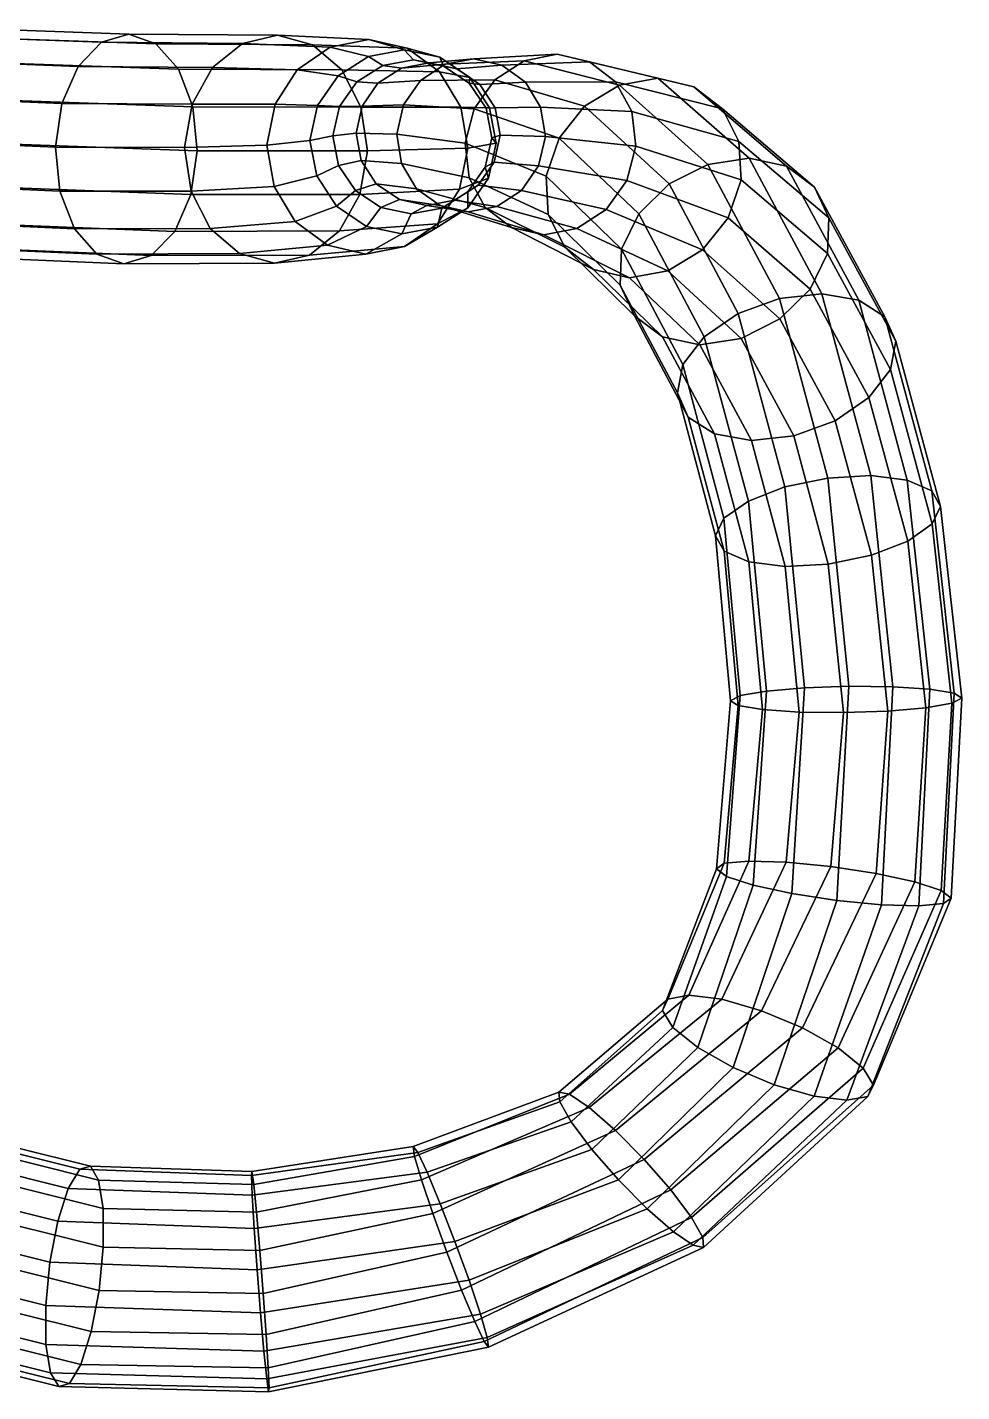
# Model space of a CAD drawing. Extents: x -17131 to 7028, y -15673 to 21355.
# Drawn here: x -4718 to 7028, y -15673 to 1492 of the extents above; entities that cross this region are included whole.
import ezdxf

# ---------------------------------------------------------------- set-up
doc = ezdxf.new("R2010")
doc.units = 0

msp = doc.modelspace()

# ---------------------------------------------------------------- linework, layer by layer
for points in [[(-6127.478516, 1389.635376, 5348.245117), (-6341.756348, 1087.137451, 4941.332031), (-4080.422363, 998.829712, 3947.702148), (-3783.646729, 1303.159668, 4279.157715)], [(-5889.274414, 1492.34021, 5826.473145), (-6127.478516, 1389.635376, 5348.245117), (-3783.646729, 1303.159668, 4279.157715), (-3440.07959, 1406.041016, 4666.716309)], [(-3101.546875, 1285.886108, 5052.168945), (-5663.581543, 1373.768066, 6304.294922), (-5889.274414, 1492.34021, 5826.473145), (-3440.07959, 1406.041016, 4666.716309)], [(-2818.845703, 966.890808, 5377.740723), (-5484.285645, 1057.854492, 6710.077148), (-5663.581543, 1373.768066, 6304.294922), (-3101.546875, 1285.886108, 5052.168945)], [(-3440.07959, 1406.041016, 4666.716309), (-3783.646729, 1303.159668, 4279.157715), (-2013.039673, 1289.923706, 2365.635742), (-1572.165771, 1392.154175, 2610.327393)], [(-1134.385864, 1273.107178, 2852.476807), (-3101.546875, 1285.886108, 5052.168945), (-3440.07959, 1406.041016, 4666.716309), (-1572.165771, 1392.154175, 2610.327393)], [(-1572.165771, 1392.154175, 2610.327393), (-2013.039673, 1289.923706, 2365.635742), (-910.784302, 1242.630615, -141.052475), (-426.127136, 1339.543091, -42.781982)], [(55.85479, 1228.05542, 52.906895), (-1134.385864, 1273.107178, 2852.476807), (-1572.165771, 1392.154175, 2610.327393), (-426.127136, 1339.543091, -42.781982)], [(-3783.646729, 1303.159668, 4279.157715), (-4080.422363, 998.829712, 3947.702148), (-2390.728027, 987.865173, 2155.200684), (-2013.039673, 1289.923706, 2365.635742)], [(-765.34491, 956.757324, 3055.809082), (-2818.845703, 966.890808, 5377.740723), (-3101.546875, 1285.886108, 5052.168945), (-1134.385864, 1273.107178, 2852.476807)], [(-2013.039673, 1289.923706, 2365.635742), (-2390.728027, 987.865173, 2155.200684), (-1325.290405, 957.614807, -227.081192), (-910.784302, 1242.630615, -141.052475)], [(-910.784302, 1242.630615, -141.052475), (-1325.290405, 957.614807, -227.081192), (-811.756958, 881.398071, -2903.72168), (-428.374359, 1126.588989, -2897.729004)], [(462.88504, 930.651672, 131.72171), (-765.34491, 956.757324, 3055.809082), (-1134.385864, 1273.107178, 2852.476807), (55.85479, 1228.05542, 52.906895)], [(-426.127136, 1339.543091, -42.781982), (-910.784302, 1242.630615, -141.052475), (-428.374359, 1126.588989, -2897.729004), (20.041157, 1210.350098, -2893.570801)], [(20.041157, 1210.350098, -2893.570801), (-428.374359, 1126.588989, -2897.729004), (-248.458282, 1012.826721, -5782.378906), (134.425903, 1082.973389, -5787.285645)], [(466.112701, 1115.171387, -2891.941406), (55.85479, 1228.05542, 52.906895), (-426.127136, 1339.543091, -42.781982), (20.041157, 1210.350098, -2893.570801)], [(515.297729, 1003.640808, -5794.667969), (466.112701, 1115.171387, -2891.941406), (20.041157, 1210.350098, -2893.570801), (134.425903, 1082.973389, -5787.285645)], [(842.945251, 860.276611, -2893.015869), (462.88504, 930.651672, 131.72171), (55.85479, 1228.05542, 52.906895), (466.112701, 1115.171387, -2891.941406)], [(-6341.756348, 1087.137451, 4941.332031), (-6498.120605, 625.84668, 4670.519043), (-4283.188477, 534.308228, 3725.091309), (-4080.422363, 998.829712, 3947.702148)], [(-2637.286621, 492.661255, 5591.495117), (-5380.633301, 587.788879, 6979.194336), (-5484.285645, 1057.854492, 6710.077148), (-2818.845703, 966.890808, 5377.740723)], [(-428.374359, 1126.588989, -2897.729004), (-811.756958, 881.398071, -2903.72168), (-575.824097, 807.854248, -5780.616699), (-248.458282, 1012.826721, -5782.378906)], [(134.425903, 1082.973389, -5787.285645), (-248.458282, 1012.826721, -5782.378906), (-12.490412, 979.501282, -8721.811523), (335.061768, 1043.950928, -8644.178711)], [(335.061768, 1043.950928, -8644.178711), (-12.490412, 979.501282, -8721.811523), (534.005249, 1027.568359, -11616.961914), (893.692749, 1096.121582, -11440.235352)], [(680.321594, 970.057556, -8568.167969), (515.297729, 1003.640808, -5794.667969), (134.425903, 1082.973389, -5787.285645), (335.061768, 1043.950928, -8644.178711)], [(534.005249, 1027.568359, -11616.961914), (223.206573, 824.639771, -11763.082031), (1158.733521, 833.36969, -14541.398438), (1525.965332, 1072.193115, -14375.032227)], [(1248.13147, 1015.904785, -11259.3125), (680.321594, 970.057556, -8568.167969), (335.061768, 1043.950928, -8644.178711), (893.692749, 1096.121582, -11440.235352)], [(837.040039, 790.861145, -5803.351074), (842.945251, 860.276611, -2893.015869), (466.112701, 1115.171387, -2891.941406), (515.297729, 1003.640808, -5794.667969)], [(893.692749, 1096.121582, -11440.235352), (534.005249, 1027.568359, -11616.961914), (1525.965332, 1072.193115, -14375.032227), (1943.053711, 1152.488892, -14156.688477)], [(2347.027588, 1057.36438, -13918.597656), (1248.13147, 1015.904785, -11259.3125), (893.692749, 1096.121582, -11440.235352), (1943.053711, 1152.488892, -14156.688477)], [(1525.965332, 1072.193115, -14375.032227), (1158.733521, 833.36969, -14541.398438), (2288.095215, 499.557373, -17088.59375), (2724.239014, 762.579773, -16954.148438)], [(2677.608398, 805.937622, -13697.043945), (1544.26123, 803.063171, -11101.470703), (1248.13147, 1015.904785, -11259.3125), (2347.027588, 1057.36438, -13918.597656)], [(1943.053711, 1152.488892, -14156.688477), (1525.965332, 1072.193115, -14375.032227), (2724.239014, 762.579773, -16954.148438), (3206.134277, 850.412537, -16740.03125)], [(3660.688721, 744.526367, -16477.037109), (2347.027588, 1057.36438, -13918.597656), (1943.053711, 1152.488892, -14156.688477), (3206.134277, 850.412537, -16740.03125)], [(4020.423584, 466.159607, -16205.990234), (2677.608398, 805.937622, -13697.043945), (2347.027588, 1057.36438, -13918.597656), (3660.688721, 744.526367, -16477.037109)], [(-4080.422363, 998.829712, 3947.702148), (-4283.188477, 534.308228, 3725.091309), (-2645.124756, 526.937134, 2012.477539), (-2390.728027, 987.865173, 2155.200684)], [(-523.972168, 486.34201, 3187.838379), (-2637.286621, 492.661255, 5591.495117), (-2818.845703, 966.890808, 5377.740723), (-765.34491, 956.757324, 3055.809082)], [(-2390.728027, 987.865173, 2155.200684), (-2645.124756, 526.937134, 2012.477539), (-1603.668091, 523.156677, -287.240173), (-1325.290405, 957.614807, -227.081192)], [(-1325.290405, 957.614807, -227.081192), (-1603.668091, 523.156677, -287.240173), (-1069.078857, 508.047699, -2910.675781), (-811.756958, 881.398071, -2903.72168)], [(-811.756958, 881.398071, -2903.72168), (-1069.078857, 508.047699, -2910.675781), (-795.561035, 495.872955, -5782.360352), (-575.824097, 807.854248, -5780.616699)], [(730.005005, 487.967041, 181.017715), (-523.972168, 486.34201, 3187.838379), (-765.34491, 956.757324, 3055.809082), (462.88504, 930.651672, 131.72171)], [(-248.458282, 1012.826721, -5782.378906), (-575.824097, 807.854248, -5780.616699), (-310.100342, 790.199829, -8789.368164), (-12.490412, 979.501282, -8721.811523)], [(-12.490412, 979.501282, -8721.811523), (-310.100342, 790.199829, -8789.368164), (223.206573, 824.639771, -11763.082031), (534.005249, 1027.568359, -11616.961914)], [(1090.403931, 480.482269, -2896.705322), (730.005005, 487.967041, 181.017715), (462.88504, 930.651672, 131.72171), (842.945251, 860.276611, -2893.015869)], [(971.525269, 772.729858, -8505.146484), (837.040039, 790.861145, -5803.351074), (515.297729, 1003.640808, -5794.667969), (680.321594, 970.057556, -8568.167969)], [(1544.26123, 803.063171, -11101.470703), (971.525269, 772.729858, -8505.146484), (680.321594, 970.057556, -8568.167969), (1248.13147, 1015.904785, -11259.3125)], [(1048.308594, 473.695435, -5812.03125), (1090.403931, 480.482269, -2896.705322), (842.945251, 860.276611, -2893.015869), (837.040039, 790.861145, -5803.351074)], [(-575.824097, 807.854248, -5780.616699), (-795.561035, 495.872955, -5782.360352), (-510.409393, 501.726929, -8836.135742), (-310.100342, 790.199829, -8789.368164)], [(-310.100342, 790.199829, -8789.368164), (-510.409393, 501.726929, -8836.135742), (10.66128, 514.849548, -11855.169922), (223.206573, 824.639771, -11763.082031)], [(223.206573, 824.639771, -11763.082031), (10.66128, 514.849548, -11855.169922), (899.462036, 468.388733, -14628.629883), (1158.733521, 833.36969, -14541.398438)], [(1162.186523, 478.92746, -8465.209961), (1048.308594, 473.695435, -5812.03125), (837.040039, 790.861145, -5803.351074), (971.525269, 772.729858, -8505.146484)], [(1158.733521, 833.36969, -14541.398438), (899.462036, 468.388733, -14628.629883), (1966.327515, 96.978401, -17120.353516), (2288.095215, 499.557373, -17088.59375)], [(1734.7146, 486.690491, -10991.728516), (1162.186523, 478.92746, -8465.209961), (971.525269, 772.729858, -8505.146484), (1544.26123, 803.063171, -11101.470703)], [(2881.681885, 432.587067, -13526.698242), (1734.7146, 486.690491, -10991.728516), (1544.26123, 803.063171, -11101.470703), (2677.608398, 805.937622, -13697.043945)], [(2724.239014, 762.579773, -16954.148438), (2288.095215, 499.557373, -17088.59375), (3350.380859, -479.127563, -19374.369141), (3837.125732, -234.857956, -19299.601563)], [(4227.116211, 53.390205, -15968.506836), (2881.681885, 432.587067, -13526.698242), (2677.608398, 805.937622, -13697.043945), (4020.423584, 466.159607, -16205.990234)], [(3206.134277, 850.412537, -16740.03125), (2724.239014, 762.579773, -16954.148438), (3837.125732, -234.857956, -19299.601563), (4355.217285, -154.68103, -19106.339844)], [(4825.567383, -255.629196, -18821.058594), (3660.688721, 744.526367, -16477.037109), (3206.134277, 850.412537, -16740.03125), (4355.217285, -154.68103, -19106.339844)], [(5178.888672, -517.553162, -18489.115234), (4020.423584, 466.159607, -16205.990234), (3660.688721, 744.526367, -16477.037109), (4825.567383, -255.629196, -18821.058594)], [(-6498.120605, 625.84668, 4670.519043), (-6574.943359, 79.406807, 4572.758301), (-4364.184082, -16.252819, 3641.756104), (-4283.188477, 534.308228, 3725.091309)], [(-2581.256836, -61.339615, 5664.412109), (-5365.873047, 38.357613, 7074.967773), (-5380.633301, 587.788879, 6979.194336), (-2637.286621, 492.661255, 5591.495117)], [(-4283.188477, 534.308228, 3725.091309), (-4364.184082, -16.252819, 3641.756104), (-2741.45459, -19.287975, 1957.02356), (-2645.124756, 526.937134, 2012.477539)], [(-2645.124756, 526.937134, 2012.477539), (-2741.45459, -19.287975, 1957.02356), (-1707.885254, 8.594845, -313.213257), (-1603.668091, 523.156677, -287.240173)], [(-1603.668091, 523.156677, -287.240173), (-1707.885254, 8.594845, -313.213257), (-1165.190796, 66.116409, -2917.521484), (-1069.078857, 508.047699, -2910.675781)], [(-442.968231, -63.274509, 3230.709717), (-2581.256836, -61.339615, 5664.412109), (-2637.286621, 492.661255, 5591.495117), (-523.972168, 486.34201, 3187.838379)], [(-1069.078857, 508.047699, -2910.675781), (-1165.190796, 66.116409, -2917.521484), (-877.653442, 126.665718, -5787.251953), (-795.561035, 495.872955, -5782.360352)], [(-795.561035, 495.872955, -5782.360352), (-877.653442, 126.665718, -5787.251953), (-586.033325, 160.12088, -8855.667969), (-510.409393, 501.726929, -8836.135742)], [(-510.409393, 501.726929, -8836.135742), (-586.033325, 160.12088, -8855.667969), (-74.435959, 147.648132, -11880.894531), (10.66128, 514.849548, -11855.169922)], [(820.976929, -29.538841, 194.209244), (-442.968231, -63.274509, 3230.709717), (-523.972168, 486.34201, 3187.838379), (730.005005, 487.967041, 181.017715)], [(10.66128, 514.849548, -11855.169922), (-74.435959, 147.648132, -11880.894531), (784.091614, 35.517117, -14625.816406), (899.462036, 468.388733, -14628.629883)], [(1174.911621, 36.245022, -2902.383057), (820.976929, -29.538841, 194.209244), (730.005005, 487.967041, 181.017715), (1090.403931, 480.482269, -2896.705322)], [(899.462036, 468.388733, -14628.629883), (784.091614, 35.517117, -14625.816406), (1804.081299, -380.877197, -17047.494141), (1966.327515, 96.978401, -17120.353516)], [(1120.437622, 102.633057, -5819.404785), (1174.911621, 36.245022, -2902.383057), (1090.403931, 480.482269, -2896.705322), (1048.308594, 473.695435, -5812.03125)], [(1226.45874, 135.414581, -8453.716797), (1120.437622, 102.633057, -5819.404785), (1048.308594, 473.695435, -5812.03125), (1162.186523, 478.92746, -8465.209961)], [(1793.817627, 117.133911, -10945.232422), (1226.45874, 135.414581, -8453.716797), (1162.186523, 478.92746, -8465.209961), (1734.7146, 486.690491, -10991.728516)], [(2932.104492, -3.279729, -13431.717773), (1793.817627, 117.133911, -10945.232422), (1734.7146, 486.690491, -10991.728516), (2881.681885, 432.587067, -13526.698242)], [(2288.095215, 499.557373, -17088.59375), (1966.327515, 96.978401, -17120.353516), (2971.010254, -854.437134, -19315.738281), (3350.380859, -479.127563, -19374.369141)], [(4253.962891, -428.112671, -15799.305664), (2932.104492, -3.279729, -13431.717773), (2881.681885, 432.587067, -13526.698242), (4227.116211, 53.390205, -15968.506836)], [(5357.318848, -904.587158, -18160.431641), (4227.116211, 53.390205, -15968.506836), (4020.423584, 466.159607, -16205.990234), (5178.888672, -517.553162, -18489.115234)], [(-6574.943359, 79.406807, 4572.758301), (-6558.469238, -470.212402, 4668.132813), (-4307.57373, -570.29834, 3714.538574), (-4364.184082, -16.252819, 3641.756104)], [(-2662.848877, -611.863037, 5581.212891), (-5444.458496, -507.914795, 6977.61377), (-5365.873047, 38.357613, 7074.967773), (-2581.256836, -61.339615, 5664.412109)], [(-2741.45459, -19.287975, 1957.02356), (-2660.377686, -568.909424, 1999.877686), (-1616.91333, -508.911255, -300.021729), (-1707.885254, 8.594845, -313.213257)], [(-1707.885254, 8.594845, -313.213257), (-1616.91333, -508.911255, -300.021729), (-1080.683105, -378.12149, -2923.198975), (-1165.190796, 66.116409, -2917.521484)], [(-1165.190796, 66.116409, -2917.521484), (-1080.683105, -378.12149, -2923.198975), (-805.524048, -244.397278, -5794.625488), (-877.653442, 126.665718, -5787.251953)], [(-877.653442, 126.665718, -5787.251953), (-805.524048, -244.397278, -5794.625488), (-521.761047, -183.392563, -8844.174805), (-586.033325, 160.12088, -8855.667969)], [(-586.033325, 160.12088, -8855.667969), (-521.761047, -183.392563, -8844.174805), (-15.3333, -221.908905, -11834.399414), (-74.435959, 147.648132, -11880.894531)], [(-74.435959, 147.648132, -11880.894531), (-15.3333, -221.908905, -11834.399414), (834.51416, -400.349945, -14530.836914), (784.091614, 35.517117, -14625.816406)], [(1078.800171, -405.686951, -2909.229248), (716.760437, -544.10144, 168.235794), (820.976929, -29.538841, 194.209244), (1174.911621, 36.245022, -2902.383057)], [(784.091614, 35.517117, -14625.816406), (834.51416, -400.349945, -14530.836914), (1830.927612, -862.380066, -16878.292969), (1804.081299, -380.877197, -17047.494141)], [(1150.834595, -206.191223, -8473.249023), (1038.345337, -266.574524, -5824.296875), (1120.437622, 102.633057, -5819.404785), (1226.45874, 135.414581, -8453.716797)], [(1038.345337, -266.574524, -5824.296875), (1078.800171, -405.686951, -2909.229248), (1174.911621, 36.245022, -2902.383057), (1120.437622, 102.633057, -5819.404785)], [(1708.719971, -250.067078, -10970.957031), (1150.834595, -206.191223, -8473.249023), (1226.45874, 135.414581, -8453.716797), (1793.817627, 117.133911, -10945.232422)], [(2816.733887, -436.151672, -13428.904297), (1708.719971, -250.067078, -10970.957031), (1793.817627, 117.133911, -10945.232422), (2932.104492, -3.279729, -13431.717773)], [(1966.327515, 96.978401, -17120.353516), (1804.081299, -380.877197, -17047.494141), (2752.999023, -1300.834961, -19136.193359), (2971.010254, -854.437134, -19315.738281)], [(5338.898438, -1355.181396, -17884.253906), (4253.962891, -428.112671, -15799.305664), (4227.116211, 53.390205, -15968.506836), (5357.318848, -904.587158, -18160.431641)], [(-4364.184082, -16.252819, 3641.756104), (-4307.57373, -570.29834, 3714.538574), (-2660.377686, -568.909424, 1999.877686), (-2741.45459, -19.287975, 1957.02356)], [(-539.372131, -609.495667, 3175.271973), (-2662.848877, -611.863037, 5581.212891), (-2581.256836, -61.339615, 5664.412109), (-442.968231, -63.274509, 3230.709717)], [(716.760437, -544.10144, 168.235794), (-539.372131, -609.495667, 3175.271973), (-442.968231, -63.274509, 3230.709717), (820.976929, -29.538841, 194.209244)], [(4091.716064, -905.969482, -15726.445313), (2816.733887, -436.151672, -13428.904297), (2932.104492, -3.279729, -13431.717773), (4253.962891, -428.112671, -15799.305664)], [(4355.217285, -154.68103, -19106.339844), (3837.125732, -234.857956, -19299.601563), (4736.811523, -1918.909668, -21254.447266), (5269.504883, -1859.455078, -21084.789063)], [(5733.834473, -1942.471436, -20778.222656), (4825.567383, -255.629196, -18821.058594), (4355.217285, -154.68103, -19106.339844), (5269.504883, -1859.455078, -21084.789063)], [(-1080.683105, -378.12149, -2923.198975), (-833.223694, -757.916626, -2926.888184), (-594.254761, -561.563538, -5803.305664), (-805.524048, -244.397278, -5794.625488)], [(-805.524048, -244.397278, -5794.625488), (-594.254761, -561.563538, -5803.305664), (-331.099701, -477.195129, -8804.239258), (-521.761047, -183.392563, -8844.174805)], [(-521.761047, -183.392563, -8844.174805), (-331.099701, -477.195129, -8804.239258), (175.119644, -538.281433, -11724.658203), (-15.3333, -221.908905, -11834.399414)], [(-15.3333, -221.908905, -11834.399414), (175.119644, -538.281433, -11724.658203), (1038.587402, -773.7005, -14360.490234), (834.51416, -400.349945, -14530.836914)], [(950.525574, -494.663818, -8520.018555), (818.608948, -578.556274, -5826.041504), (1038.345337, -266.574524, -5824.296875), (1150.834595, -206.191223, -8473.249023)], [(818.608948, -578.556274, -5826.041504), (821.479126, -779.038208, -2916.183838), (1078.800171, -405.686951, -2909.229248), (1038.345337, -266.574524, -5824.296875)], [(1496.174316, -559.85675, -11063.045898), (950.525574, -494.663818, -8520.018555), (1150.834595, -206.191223, -8473.249023), (1708.719971, -250.067078, -10970.957031)], [(2557.461914, -801.13269, -13516.135742), (1496.174316, -559.85675, -11063.045898), (1708.719971, -250.067078, -10970.957031), (2816.733887, -436.151672, -13428.904297)], [(3837.125732, -234.857956, -19299.601563), (3350.380859, -479.127563, -19374.369141), (4217.602539, -2107.980713, -21265.503906), (4736.811523, -1918.909668, -21254.447266)], [(6061.985352, -2151.567871, -20384.541016), (5178.888672, -517.553162, -18489.115234), (4825.567383, -255.629196, -18821.058594), (5733.834473, -1942.471436, -20778.222656)], [(-6558.469238, -470.212402, 4668.132813), (-6454.08252, -940.381592, 4937.077148), (-4125.765625, -1044.554443, 3928.234131), (-4307.57373, -570.29834, 3714.538574)], [(-2865.900635, -1076.373657, 5358.666016), (-5601.668945, -969.147705, 6706.994141), (-5444.458496, -507.914795, 6977.61377), (-2662.848877, -611.863037, 5581.212891)], [(-2660.377686, -568.909424, 1999.877686), (-2418.973145, -1039.327881, 2131.89917), (-1349.792847, -951.596436, -250.725693), (-1616.91333, -508.911255, -300.021729)], [(-1616.91333, -508.911255, -300.021729), (-1349.792847, -951.596436, -250.725693), (-833.223694, -757.916626, -2926.888184), (-1080.683105, -378.12149, -2923.198975)], [(-594.254761, -561.563538, -5803.305664), (-272.511841, -774.342651, -5811.989746), (-39.895836, -674.521912, -8741.21875), (-331.099701, -477.195129, -8804.239258)], [(-331.099701, -477.195129, -8804.239258), (-39.895836, -674.521912, -8741.21875), (471.249298, -751.122009, -11566.81543), (175.119644, -538.281433, -11724.658203)], [(821.479126, -779.038208, -2916.183838), (438.383606, -978.560425, 108.076797), (716.760437, -544.10144, 168.235794), (1078.800171, -405.686951, -2909.229248)], [(652.915894, -683.964783, -8587.576172), (491.243866, -783.528259, -5824.279785), (818.608948, -578.556274, -5826.041504), (950.525574, -494.663818, -8520.018555)], [(1185.375488, -762.784729, -11209.166016), (652.915894, -683.964783, -8587.576172), (950.525574, -494.663818, -8520.018555), (1496.174316, -559.85675, -11063.045898)], [(834.51416, -400.349945, -14530.836914), (1038.587402, -773.7005, -14360.490234), (2037.620483, -1275.149658, -16640.808594), (1830.927612, -862.380066, -16878.292969)], [(1804.081299, -380.877197, -17047.494141), (1830.927612, -862.380066, -16878.292969), (2734.578857, -1751.428833, -18860.015625), (2752.999023, -1300.834961, -19136.193359)], [(3769.947998, -1308.549316, -15758.205078), (2557.461914, -801.13269, -13516.135742), (2816.733887, -436.151672, -13428.904297), (4091.716064, -905.969482, -15726.445313)], [(3350.380859, -479.127563, -19374.369141), (2971.010254, -854.437134, -19315.738281), (3792.410889, -2401.158691, -21111.753906), (4217.602539, -2107.980713, -21265.503906)], [(5120.88623, -1801.580444, -17704.707031), (4091.716064, -905.969482, -15726.445313), (4253.962891, -428.112671, -15799.305664), (5338.898438, -1355.181396, -17884.253906)], [(-4307.57373, -570.29834, 3714.538574), (-4125.765625, -1044.554443, 3928.234131), (-2418.973145, -1039.327881, 2131.89917), (-2660.377686, -568.909424, 1999.877686)], [(-793.804321, -1070.422852, 3032.556641), (-2865.900635, -1076.373657, 5358.666016), (-2662.848877, -611.863037, 5581.212891), (-539.372131, -609.495667, 3175.271973)], [(-833.223694, -757.916626, -2926.888184), (-456.390106, -1012.811401, -2927.962891), (-272.511841, -774.342651, -5811.989746), (-594.254761, -561.563538, -5803.305664)], [(438.383606, -978.560425, 108.076797), (-793.804321, -1070.422852, 3032.556641), (-539.372131, -609.495667, 3175.271973), (716.760437, -544.10144, 168.235794)], [(-272.511841, -774.342651, -5811.989746), (108.360161, -853.674683, -5819.373047), (305.364014, -748.414307, -8665.208984), (-39.895836, -674.521912, -8741.21875)], [(-39.895836, -674.521912, -8741.21875), (305.364014, -748.414307, -8665.208984), (825.688049, -831.337891, -11385.893555), (471.249298, -751.122009, -11566.81543)], [(305.364014, -748.414307, -8665.208984), (108.360161, -853.674683, -5819.373047), (491.243866, -783.528259, -5824.279785), (652.915894, -683.964783, -8587.576172)], [(175.119644, -538.281433, -11724.658203), (471.249298, -751.122009, -11566.81543), (1369.167847, -1025.126465, -14138.936523), (1038.587402, -773.7005, -14360.490234)], [(825.688049, -831.337891, -11385.893555), (305.364014, -748.414307, -8665.208984), (652.915894, -683.964783, -8587.576172), (1185.375488, -762.784729, -11209.166016)], [(491.243866, -783.528259, -5824.279785), (438.097351, -1024.229004, -2922.176025), (821.479126, -779.038208, -2916.183838), (818.608948, -578.556274, -5826.041504)], [(2190.230225, -1039.9552, -13682.501953), (1185.375488, -762.784729, -11209.166016), (1496.174316, -559.85675, -11063.045898), (2557.461914, -801.13269, -13516.135742)], [(6199.4375, -2458.043945, -19962.044922), (5357.318848, -904.587158, -18160.431641), (5178.888672, -517.553162, -18489.115234), (6061.985352, -2151.567871, -20384.541016)], [(-1349.792847, -951.596436, -250.725693), (-942.761719, -1249.000488, -171.909912), (-456.390106, -1012.811401, -2927.962891), (-833.223694, -757.916626, -2926.888184)], [(-456.390106, -1012.811401, -2927.962891), (-10.317958, -1107.989746, -2926.33374), (108.360161, -853.674683, -5819.373047), (-272.511841, -774.342651, -5811.989746)], [(108.360161, -853.674683, -5819.373047), (-10.317958, -1107.989746, -2926.33374), (438.097351, -1024.229004, -2922.176025), (491.243866, -783.528259, -5824.279785)], [(438.097351, -1024.229004, -2922.176025), (23.878082, -1263.576294, 22.049126), (438.383606, -978.560425, 108.076797), (821.479126, -779.038208, -2916.183838)], [(471.249298, -751.122009, -11566.81543), (825.688049, -831.337891, -11385.893555), (1773.141724, -1120.250366, -13900.845703), (1369.167847, -1025.126465, -14138.936523)], [(1773.141724, -1120.250366, -13900.845703), (825.688049, -831.337891, -11385.893555), (1185.375488, -762.784729, -11209.166016), (2190.230225, -1039.9552, -13682.501953)], [(1038.587402, -773.7005, -14360.490234), (1369.167847, -1025.126465, -14138.936523), (2397.35498, -1553.516113, -16369.761719), (2037.620483, -1275.149658, -16640.808594)], [(3333.804199, -1571.570679, -15892.651367), (2190.230225, -1039.9552, -13682.501953), (2557.461914, -801.13269, -13516.135742), (3769.947998, -1308.549316, -15758.205078)], [(2971.010254, -854.437134, -19315.738281), (2752.999023, -1300.834961, -19136.193359), (3522.468506, -2751.562988, -20820.824219), (3792.410889, -2401.158691, -21111.753906)], [(-6454.08252, -940.381592, 4937.077148), (-6275.633301, -1256.237793, 5343.054199), (-3843.35083, -1363.539307, 4253.872559), (-4125.765625, -1044.554443, 3928.234131)], [(-3162.42749, -1380.730591, 5027.154297), (-5815.212891, -1271.749634, 6299.909668), (-5601.668945, -969.147705, 6706.994141), (-2865.900635, -1076.373657, 5358.666016)], [(-2418.973145, -1039.327881, 2131.89917), (-2049.967773, -1355.676758, 2335.240967), (-942.761719, -1249.000488, -171.909912), (-1349.792847, -951.596436, -250.725693)], [(23.878082, -1263.576294, 22.049126), (-1171.461182, -1372.484497, 2822.115723), (-793.804321, -1070.422852, 3032.556641), (438.383606, -978.560425, 108.076797)], [(-942.761719, -1249.000488, -171.909912), (-460.779083, -1360.488403, -76.220474), (-10.317958, -1107.989746, -2926.33374), (-456.390106, -1012.811401, -2927.962891)], [(-10.317958, -1107.989746, -2926.33374), (-460.779083, -1360.488403, -76.220474), (23.878082, -1263.576294, 22.049126), (438.097351, -1024.229004, -2922.176025)], [(1369.167847, -1025.126465, -14138.936523), (1773.141724, -1120.250366, -13900.845703), (2851.90918, -1659.402222, -16106.767578), (2397.35498, -1553.516113, -16369.761719)], [(1830.927612, -862.380066, -16878.292969), (2037.620483, -1275.149658, -16640.808594), (2913.008789, -2138.462891, -18531.330078), (2734.578857, -1751.428833, -18860.015625)], [(4741.515137, -2176.890869, -17646.076172), (3769.947998, -1308.549316, -15758.205078), (4091.716064, -905.969482, -15726.445313), (5120.88623, -1801.580444, -17704.707031)], [(6130.818359, -2813.20752, -19574.951172), (5338.898438, -1355.181396, -17884.253906), (5357.318848, -904.587158, -18160.431641), (6199.4375, -2458.043945, -19962.044922)], [(-4125.765625, -1044.554443, 3928.234131), (-3843.35083, -1363.539307, 4253.872559), (-2049.967773, -1355.676758, 2335.240967), (-2418.973145, -1039.327881, 2131.89917)], [(-1171.461182, -1372.484497, 2822.115723), (-3162.42749, -1380.730591, 5027.154297), (-2865.900635, -1076.373657, 5358.666016), (-793.804321, -1070.422852, 3032.556641)], [(2851.90918, -1659.402222, -16106.767578), (1773.141724, -1120.250366, -13900.845703), (2190.230225, -1039.9552, -13682.501953), (3333.804199, -1571.570679, -15892.651367)], [(-6275.633301, -1256.237793, 5343.054199), (-6051.705078, -1374.643066, 5821.284668), (-3505.415039, -1483.656982, 4639.463379), (-3843.35083, -1363.539307, 4253.872559)], [(-3505.415039, -1483.656982, 4639.463379), (-6051.705078, -1374.643066, 5821.284668), (-5815.212891, -1271.749634, 6299.909668), (-3162.42749, -1380.730591, 5027.154297)], [(-3843.35083, -1363.539307, 4253.872559), (-3505.415039, -1483.656982, 4639.463379), (-1612.262451, -1474.719727, 2577.408691), (-2049.967773, -1355.676758, 2335.240967)], [(-1612.262451, -1474.719727, 2577.408691), (-3505.415039, -1483.656982, 4639.463379), (-3162.42749, -1380.730591, 5027.154297), (-1171.461182, -1372.484497, 2822.115723)], [(-2049.967773, -1355.676758, 2335.240967), (-1612.262451, -1474.719727, 2577.408691), (-460.779083, -1360.488403, -76.220474), (-942.761719, -1249.000488, -171.909912)], [(-460.779083, -1360.488403, -76.220474), (-1612.262451, -1474.719727, 2577.408691), (-1171.461182, -1372.484497, 2822.115723), (23.878082, -1263.576294, 22.049126)], [(2037.620483, -1275.149658, -16640.808594), (2397.35498, -1553.516113, -16369.761719), (3266.329102, -2400.386963, -18199.388672), (2913.008789, -2138.462891, -18531.330078)], [(2752.999023, -1300.834961, -19136.193359), (2734.578857, -1751.428833, -18860.015625), (3453.849854, -3106.726074, -20433.730469), (3522.468506, -2751.562988, -20820.824219)], [(4254.77002, -2421.159912, -17720.84375), (3333.804199, -1571.570679, -15892.651367), (3769.947998, -1308.549316, -15758.205078), (4741.515137, -2176.890869, -17646.076172)], [(5860.875488, -3163.612305, -19284.021484), (5120.88623, -1801.580444, -17704.707031), (5338.898438, -1355.181396, -17884.253906), (6130.818359, -2813.20752, -19574.951172)], [(2397.35498, -1553.516113, -16369.761719), (2851.90918, -1659.402222, -16106.767578), (3736.678711, -2501.335693, -17914.105469), (3266.329102, -2400.386963, -18199.388672)], [(3736.678711, -2501.335693, -17914.105469), (2851.90918, -1659.402222, -16106.767578), (3333.804199, -1571.570679, -15892.651367), (4254.77002, -2421.159912, -17720.84375)], [(2734.578857, -1751.428833, -18860.015625), (2913.008789, -2138.462891, -18531.330078), (3591.301758, -3413.202148, -20011.236328), (3453.849854, -3106.726074, -20433.730469)], [(5269.504883, -1859.455078, -21084.789063), (4736.811523, -1918.909668, -21254.447266), (5344.083496, -4178.533691, -22652.65625), (5885.772949, -4148.279785, -22500.195313)], [(5435.683105, -3456.790527, -19130.271484), (4741.515137, -2176.890869, -17646.076172), (5120.88623, -1801.580444, -17704.707031), (5860.875488, -3163.612305, -19284.021484)], [(6344.369629, -4206.321777, -22176.925781), (5733.834473, -1942.471436, -20778.222656), (5269.504883, -1859.455078, -21084.789063), (5885.772949, -4148.279785, -22500.195313)], [(4736.811523, -1918.909668, -21254.447266), (4217.602539, -2107.980713, -21265.503906), (4802.905762, -4290.106934, -22616.132813), (5344.083496, -4178.533691, -22652.65625)], [(6653.324219, -4341.511719, -21736.087891), (6061.985352, -2151.567871, -20384.541016), (5733.834473, -1942.471436, -20778.222656), (6344.369629, -4206.321777, -22176.925781)], [(2913.008789, -2138.462891, -18531.330078), (3266.329102, -2400.386963, -18199.388672), (3919.45166, -3622.299316, -19617.554688), (3591.301758, -3413.202148, -20011.236328)], [(4217.602539, -2107.980713, -21265.503906), (3792.410889, -2401.158691, -21111.753906), (4345.795898, -4468.083008, -22390.90625), (4802.905762, -4290.106934, -22616.132813)], [(4916.473633, -3645.861816, -19141.328125), (4254.77002, -2421.159912, -17720.84375), (4741.515137, -2176.890869, -17646.076172), (5435.683105, -3456.790527, -19130.271484)], [(6760.699707, -4535.168945, -21242.394531), (6199.4375, -2458.043945, -19962.044922), (6061.985352, -2151.567871, -20384.541016), (6653.324219, -4341.511719, -21736.087891)], [(3266.329102, -2400.386963, -18199.388672), (3736.678711, -2501.335693, -17914.105469), (4383.780273, -3705.316406, -19310.986328), (3919.45166, -3622.299316, -19617.554688)], [(3792.410889, -2401.158691, -21111.753906), (3522.468506, -2751.562988, -20820.824219), (4039.051514, -4683.915039, -22015.988281), (4345.795898, -4468.083008, -22390.90625)], [(4383.780273, -3705.316406, -19310.986328), (3736.678711, -2501.335693, -17914.105469), (4254.77002, -2421.159912, -17720.84375), (4916.473633, -3645.861816, -19141.328125)], [(6655.937988, -4756.611328, -20771.412109), (6130.818359, -2813.20752, -19574.951172), (6199.4375, -2458.043945, -19962.044922), (6760.699707, -4535.168945, -21242.394531)], [(3522.468506, -2751.562988, -20820.824219), (3453.849854, -3106.726074, -20433.730469), (3934.290039, -4905.357422, -21545.009766), (4039.051514, -4683.915039, -22015.988281)], [(6349.193359, -4972.442871, -20396.496094), (5860.875488, -3163.612305, -19284.021484), (6130.818359, -2813.20752, -19574.951172), (6655.937988, -4756.611328, -20771.412109)], [(3453.849854, -3106.726074, -20433.730469), (3591.301758, -3413.202148, -20011.236328), (4041.665283, -5099.015625, -21051.320313), (3934.290039, -4905.357422, -21545.009766)], [(5892.083008, -5150.418945, -20171.271484), (5435.683105, -3456.790527, -19130.271484), (5860.875488, -3163.612305, -19284.021484), (6349.193359, -4972.442871, -20396.496094)], [(3591.301758, -3413.202148, -20011.236328), (3919.45166, -3622.299316, -19617.554688), (4350.619629, -5234.206055, -20610.480469), (4041.665283, -5099.015625, -21051.320313)], [(5350.904785, -5261.993164, -20134.75), (4916.473633, -3645.861816, -19141.328125), (5435.683105, -3456.790527, -19130.271484), (5892.083008, -5150.418945, -20171.271484)], [(3919.45166, -3622.299316, -19617.554688), (4383.780273, -3705.316406, -19310.986328), (4809.215332, -5292.248047, -20287.210938), (4350.619629, -5234.206055, -20610.480469)], [(4809.215332, -5292.248047, -20287.210938), (4383.780273, -3705.316406, -19310.986328), (4916.473633, -3645.861816, -19141.328125), (5350.904785, -5261.993164, -20134.75)], [(4802.905762, -4290.106934, -22616.132813), (4345.795898, -4468.083008, -22390.90625), (4572.742676, -6858.250488, -23066.304688), (5051.046875, -6816.883301, -23332.773438)], [(5344.083496, -4178.533691, -22652.65625), (4802.905762, -4290.106934, -22616.132813), (5051.046875, -6816.883301, -23332.773438), (5610.249023, -6798.160645, -23394.15625)], [(5885.772949, -4148.279785, -22500.195313), (5344.083496, -4178.533691, -22652.65625), (5610.249023, -6798.160645, -23394.15625), (6164.174805, -6804.26709, -23246.894531)], [(6627.166016, -6834.964355, -22907.804688), (6344.369629, -4206.321777, -22176.925781), (5885.772949, -4148.279785, -22500.195313), (6164.174805, -6804.26709, -23246.894531)], [(6932.231445, -6884.96582, -22433.076172), (6653.324219, -4341.511719, -21736.087891), (6344.369629, -4206.321777, -22176.925781), (6627.166016, -6834.964355, -22907.804688)], [(7027.797852, -6947.100098, -21892.146484), (6760.699707, -4535.168945, -21242.394531), (6653.324219, -4341.511719, -21736.087891), (6932.231445, -6884.96582, -22433.076172)], [(4345.795898, -4468.083008, -22390.90625), (4039.051514, -4683.915039, -22015.988281), (4244.90332, -6915.426758, -22640.40625), (4572.742676, -6858.250488, -23066.304688)], [(6905.299316, -7011.706055, -21368.039063), (6655.937988, -4756.611328, -20771.412109), (6760.699707, -4535.168945, -21242.394531), (7027.797852, -6947.100098, -21892.146484)], [(4039.051514, -4683.915039, -22015.988281), (3934.290039, -4905.357422, -21545.009766), (4122.404297, -6980.03418, -22116.300781), (4244.90332, -6915.426758, -22640.40625)], [(6577.459473, -7068.881348, -20942.142578), (6349.193359, -4972.442871, -20396.496094), (6655.937988, -4756.611328, -20771.412109), (6905.299316, -7011.706055, -21368.039063)], [(3934.290039, -4905.357422, -21545.009766), (4041.665283, -5099.015625, -21051.320313), (4217.971191, -7042.169434, -21575.375), (4122.404297, -6980.03418, -22116.300781)], [(6099.155273, -7110.248047, -20675.675781), (5892.083008, -5150.418945, -20171.271484), (6349.193359, -4972.442871, -20396.496094), (6577.459473, -7068.881348, -20942.142578)], [(4041.665283, -5099.015625, -21051.320313), (4350.619629, -5234.206055, -20610.480469), (4523.036133, -7092.170898, -21100.646484), (4217.971191, -7042.169434, -21575.375)], [(4350.619629, -5234.206055, -20610.480469), (4809.215332, -5292.248047, -20287.210938), (4986.027344, -7122.867676, -20761.554688), (4523.036133, -7092.170898, -21100.646484)], [(4986.027344, -7122.867676, -20761.554688), (4809.215332, -5292.248047, -20287.210938), (5350.904785, -5261.993164, -20134.75), (5539.953125, -7128.972168, -20614.294922)], [(5539.953125, -7128.972168, -20614.294922), (5350.904785, -5261.993164, -20134.75), (5892.083008, -5150.418945, -20171.271484), (6099.155273, -7110.248047, -20675.675781)], [(4572.742676, -6858.250488, -23066.304688), (4244.90332, -6915.426758, -22640.40625), (4071.936279, -9189.959961, -22673.650391), (4405.125488, -9299.78418, -23118.371094)], [(5051.046875, -6816.883301, -23332.773438), (4572.742676, -6858.250488, -23066.304688), (4405.125488, -9299.78418, -23118.371094), (4890.90625, -9406.532227, -23394.945313)], [(5610.249023, -6798.160645, -23394.15625), (5051.046875, -6816.883301, -23332.773438), (4890.90625, -9406.532227, -23394.945313), (5458.618652, -9493.640625, -23455.908203)], [(6164.174805, -6804.26709, -23246.894531), (5610.249023, -6798.160645, -23394.15625), (5458.618652, -9493.640625, -23455.908203), (6020.782227, -9548.573242, -23298.054688)], [(6490.459473, -9561.939453, -22939.544922), (6627.166016, -6834.964355, -22907.804688), (6164.174805, -6804.26709, -23246.894531), (6020.782227, -9548.573242, -23298.054688)], [(6799.697754, -9532.876953, -22439.730469), (6932.231445, -6884.96582, -22433.076172), (6627.166016, -6834.964355, -22907.804688), (6490.459473, -9561.939453, -22939.544922)], [(4244.90332, -6915.426758, -22640.40625), (4122.404297, -6980.03418, -22116.300781), (3947.101074, -9093.927734, -22124.660156), (4071.936279, -9189.959961, -22673.650391)], [(4122.404297, -6980.03418, -22116.300781), (4217.971191, -7042.169434, -21575.375), (4043.612061, -9025.720703, -21556.691406), (3947.101074, -9093.927734, -22124.660156)], [(6438.18457, -9258.80957, -20878.044922), (6577.459473, -7068.881348, -20942.142578), (6905.299316, -7011.706055, -21368.039063), (6771.374023, -9368.634766, -21322.767578)], [(6771.374023, -9368.634766, -21322.767578), (6905.299316, -7011.706055, -21368.039063), (7027.797852, -6947.100098, -21892.146484), (6896.208984, -9464.668945, -21871.757813)], [(6896.208984, -9464.668945, -21871.757813), (7027.797852, -6947.100098, -21892.146484), (6932.231445, -6884.96582, -22433.076172), (6799.697754, -9532.876953, -22439.730469)], [(4217.971191, -7042.169434, -21575.375), (4523.036133, -7092.170898, -21100.646484), (4352.850098, -8996.658203, -21056.875), (4043.612061, -9025.720703, -21556.691406)], [(4523.036133, -7092.170898, -21100.646484), (4986.027344, -7122.867676, -20761.554688), (4822.527344, -9010.022461, -20698.365234), (4352.850098, -8996.658203, -21056.875)], [(4822.527344, -9010.022461, -20698.365234), (4986.027344, -7122.867676, -20761.554688), (5539.953125, -7128.972168, -20614.294922), (5384.69043, -9064.954102, -20540.509766)], [(5384.69043, -9064.954102, -20540.509766), (5539.953125, -7128.972168, -20614.294922), (6099.155273, -7110.248047, -20675.675781), (5952.402832, -9152.060547, -20601.472656)], [(5952.402832, -9152.060547, -20601.472656), (6099.155273, -7110.248047, -20675.675781), (6577.459473, -7068.881348, -20942.142578), (6438.18457, -9258.80957, -20878.044922)], [(3947.101074, -9093.927734, -22124.660156), (4043.612061, -9025.720703, -21556.691406), (3335.354736, -10733.270508, -21213.509766), (3265.937012, -10876.426758, -21788.677734)], [(4071.936279, -9189.959961, -22673.650391), (3947.101074, -9093.927734, -22124.660156), (3265.937012, -10876.426758, -21788.677734), (3395.501465, -11089.993164, -22334.613281)], [(4043.612061, -9025.720703, -21556.691406), (4352.850098, -8996.658203, -21056.875), (3598.684326, -10684.621094, -20697.070313), (3335.354736, -10733.270508, -21213.509766)], [(4352.850098, -8996.658203, -21056.875), (4822.527344, -9010.022461, -20698.365234), (4011.047363, -10735.173828, -20315.263672), (3598.684326, -10684.621094, -20697.070313)], [(4011.047363, -10735.173828, -20315.263672), (4822.527344, -9010.022461, -20698.365234), (5384.69043, -9064.954102, -20540.509766), (4513.015137, -10879.938477, -20130.84375)], [(4513.015137, -10879.938477, -20130.84375), (5384.69043, -9064.954102, -20540.509766), (5952.402832, -9152.060547, -20601.472656), (5026.765625, -11094.585938, -20166.054688)], [(4405.125488, -9299.78418, -23118.371094), (4071.936279, -9189.959961, -22673.650391), (3395.501465, -11089.993164, -22334.613281), (3709.691895, -11342.999023, -22766.216797)], [(5026.765625, -11094.585938, -20166.054688), (5952.402832, -9152.060547, -20601.472656), (6438.18457, -9258.80957, -20878.044922), (5473.32666, -11347.96582, -20421.6875)], [(5473.32666, -11347.96582, -20421.6875), (6438.18457, -9258.80957, -20878.044922), (6771.374023, -9368.634766, -21322.767578), (5787.517578, -11600.972656, -20853.289063)], [(4890.90625, -9406.532227, -23394.945313), (4405.125488, -9299.78418, -23118.371094), (3709.691895, -11342.999023, -22766.216797), (4156.251953, -11596.37793, -23021.847656)], [(5458.618652, -9493.640625, -23455.908203), (4890.90625, -9406.532227, -23394.945313), (4156.251953, -11596.37793, -23021.847656), (4670.002441, -11811.027344, -23057.058594)], [(5787.517578, -11600.972656, -20853.289063), (6771.374023, -9368.634766, -21322.767578), (6896.208984, -9464.668945, -21871.757813), (5917.082031, -11814.540039, -21399.226563)], [(6020.782227, -9548.573242, -23298.054688), (5458.618652, -9493.640625, -23455.908203), (4670.002441, -11811.027344, -23057.058594), (5171.970703, -11955.792969, -22872.640625)], [(5584.333496, -12006.345703, -22490.832031), (6490.459473, -9561.939453, -22939.544922), (6020.782227, -9548.573242, -23298.054688), (5171.970703, -11955.792969, -22872.640625)], [(5847.663086, -11957.696289, -21974.394531), (6799.697754, -9532.876953, -22439.730469), (6490.459473, -9561.939453, -22939.544922), (5584.333496, -12006.345703, -22490.832031)], [(5917.082031, -11814.540039, -21399.226563), (6896.208984, -9464.668945, -21871.757813), (6799.697754, -9532.876953, -22439.730469), (5847.663086, -11957.696289, -21974.394531)], [(1965.299927, -11902.916992, -20801.669922), (3335.354736, -10733.270508, -21213.509766), (3598.684326, -10684.621094, -20697.070313), (2096.70874, -11929.318359, -20277.001953)], [(1974.186768, -12027.382813, -21366.439453), (3265.937012, -10876.426758, -21788.677734), (3335.354736, -10733.270508, -21213.509766), (1965.299927, -11902.916992, -20801.669922)], [(2096.70874, -11929.318359, -20277.001953), (3598.684326, -10684.621094, -20697.070313), (4011.047363, -10735.173828, -20315.263672), (2344.81665, -12098.460938, -19870.085938)], [(2674.633301, -12388.28418, -19647.076172), (2344.81665, -12098.460938, -19870.085938), (4011.047363, -10735.173828, -20315.263672), (4513.015137, -10879.938477, -20130.84375)], [(2118.164551, -12279.869141, -21885.425781), (3395.501465, -11089.993164, -22334.613281), (3265.937012, -10876.426758, -21788.677734), (1974.186768, -12027.382813, -21366.439453)], [(3034.396484, -12751.953125, -19636.378906), (2674.633301, -12388.28418, -19647.076172), (4513.015137, -10879.938477, -20130.84375), (5026.765625, -11094.585938, -20166.054688)], [(2378.839844, -12625.033203, -22277.212891), (3709.691895, -11342.999023, -22766.216797), (3395.501465, -11089.993164, -22334.613281), (2118.164551, -12279.869141, -21885.425781)], [(3369.420166, -13135.425781, -19845.664063), (3034.396484, -12751.953125, -19636.378906), (5026.765625, -11094.585938, -20166.054688), (5473.32666, -11347.96582, -20421.6875)], [(2713.863037, -13008.503906, -22486.5), (4156.251953, -11596.37793, -23021.847656), (3709.691895, -11342.999023, -22766.216797), (2378.839844, -12625.033203, -22277.212891)], [(3630.095703, -13480.589844, -20237.451172), (3369.420166, -13135.425781, -19845.664063), (5473.32666, -11347.96582, -20421.6875), (5787.517578, -11600.972656, -20853.289063)], [(2713.863037, -13008.503906, -22486.5), (3073.626465, -13372.173828, -22475.802734), (4670.002441, -11811.027344, -23057.058594), (4156.251953, -11596.37793, -23021.847656)], [(3774.073242, -13733.076172, -20756.435547), (3630.095703, -13480.589844, -20237.451172), (5787.517578, -11600.972656, -20853.289063), (5917.082031, -11814.540039, -21399.226563)], [(3073.626465, -13372.173828, -22475.802734), (3403.443604, -13661.996094, -22252.792969), (5171.970703, -11955.792969, -22872.640625), (4670.002441, -11811.027344, -23057.058594)], [(3782.959717, -13857.541016, -21321.207031), (3774.073242, -13733.076172, -20756.435547), (5917.082031, -11814.540039, -21399.226563), (5847.663086, -11957.696289, -21974.394531)], [(189.344482, -12662.272461, -21032.486328), (1974.186768, -12027.382813, -21366.439453), (1965.299927, -11902.916992, -20801.669922), (133.506958, -12590.195313, -20482.425781)], [(133.506958, -12590.195313, -20482.425781), (1965.299927, -11902.916992, -20801.669922), (2096.70874, -11929.318359, -20277.001953), (150.804474, -12712.736328, -19954.820313)], [(150.804474, -12712.736328, -19954.820313), (2096.70874, -11929.318359, -20277.001953), (2344.81665, -12098.460938, -19870.085938), (236.622208, -13006.133789, -19528.25)], [(3403.443604, -13661.996094, -22252.792969), (3651.551025, -13831.138672, -21845.875), (5584.333496, -12006.345703, -22490.832031), (5171.970703, -11955.792969, -22872.640625)], [(3651.551025, -13831.138672, -21845.875), (3782.959717, -13857.541016, -21321.207031), (5847.663086, -11957.696289, -21974.394531), (5584.333496, -12006.345703, -22490.832031)], [(307.917633, -12912.780273, -21521.8125), (2118.164551, -12279.869141, -21885.425781), (1974.186768, -12027.382813, -21366.439453), (189.344482, -12662.272461, -21032.486328)], [(379.655823, -13429.942383, -19271.427734), (236.622208, -13006.133789, -19528.25), (2344.81665, -12098.460938, -19870.085938), (2674.633301, -12388.28418, -19647.076172)], [(472.701782, -13308.110352, -21873.142578), (2378.839844, -12625.033203, -22277.212891), (2118.164551, -12279.869141, -21885.425781), (307.917633, -12912.780273, -21521.8125)], [(-4059.46167, -12874.052734, -20530.023438), (-6040.96875, -12380.412109, -19767.119141), (-6331.141113, -12585.276367, -20159.404297), (-4202.717285, -13115.517578, -20978.875)], [(-3925.985352, -12834.950195, -20009.414063), (-5781.87207, -12372.604492, -19294.873047), (-6040.96875, -12380.412109, -19767.119141), (-4059.46167, -12874.052734, -20530.023438)], [(-3823.169922, -13009.986328, -19495.373047), (-5594.729004, -12568.648438, -18813.296875), (-5781.87207, -12372.604492, -19294.873047), (-3925.985352, -12834.950195, -20009.414063)], [(556.856812, -13916.946289, -19218.224609), (379.655823, -13429.942383, -19271.427734), (2674.633301, -12388.28418, -19647.076172), (3034.396484, -12751.953125, -19636.378906)], [(-4202.717285, -13115.517578, -20978.875), (-6331.141113, -12585.276367, -20159.404297), (-6608.477539, -12961.163086, -20408.902344), (-4333.915527, -13527.810547, -21284.638672)], [(-3765.604492, -13366.979492, -19064.880859), (-5505.647949, -12933.493164, -18394.939453), (-5594.729004, -12568.648438, -18813.296875), (-3823.169922, -13009.986328, -19495.373047)], [(133.506958, -12590.195313, -20482.425781), (-1895.335571, -12902.213867, -20310.541016), (-1902.045776, -12952.061523, -20851.214844), (189.344482, -12662.272461, -21032.486328)], [(189.344482, -12662.272461, -21032.486328), (-1902.045776, -12952.061523, -20851.214844), (-1891.991699, -13202.40332, -21324.28125), (307.917633, -12912.780273, -21521.8125)], [(150.804474, -12712.736328, -19954.820313), (-1872.421387, -13066.241211, -19783.808594), (-1895.335571, -12902.213867, -20310.541016), (133.506958, -12590.195313, -20482.425781)], [(657.686096, -13784.924805, -22037.546875), (2713.863037, -13008.503906, -22486.5), (2378.839844, -12625.033203, -22277.212891), (472.701782, -13308.110352, -21873.142578)], [(-1902.045776, -12952.061523, -20851.214844), (-4059.46167, -12874.052734, -20530.023438), (-4202.717285, -13115.517578, -20978.875), (-1891.991699, -13202.40332, -21324.28125)], [(-1895.335571, -12902.213867, -20310.541016), (-3925.985352, -12834.950195, -20009.414063), (-4059.46167, -12874.052734, -20530.023438), (-1902.045776, -12952.061523, -20851.214844)], [(-1872.421387, -13066.241211, -19783.808594), (-3823.169922, -13009.986328, -19495.373047), (-3925.985352, -12834.950195, -20009.414063), (-1895.335571, -12902.213867, -20310.541016)], [(236.622208, -13006.133789, -19528.25), (-1837.190552, -13413.623047, -19349.699219), (-1872.421387, -13066.241211, -19783.808594), (150.804474, -12712.736328, -19954.820313)], [(741.841003, -14393.761719, -19382.626953), (556.856812, -13916.946289, -19218.224609), (3034.396484, -12751.953125, -19636.378906), (3369.420166, -13135.425781, -19845.664063)], [(-4333.915527, -13527.810547, -21284.638672), (-6608.477539, -12961.163086, -20408.902344), (-6831.701172, -13446.930664, -20482.101563), (-4433.695313, -14044.330078, -21405.365234)], [(-5531.162598, -13415.606445, -18106.175781), (-5505.647949, -12933.493164, -18394.939453), (-3765.604492, -13366.979492, -19064.880859), (-3763.459229, -13855.983398, -18786.765625)], [(-1837.190552, -13413.623047, -19349.699219), (-3765.604492, -13366.979492, -19064.880859), (-3823.169922, -13009.986328, -19495.373047), (-1872.421387, -13066.241211, -19783.808594)], [(307.917633, -12912.780273, -21521.8125), (-1891.991699, -13202.40332, -21324.28125), (-1866.25, -13620.28125, -21654.796875), (472.701782, -13308.110352, -21873.142578)], [(-1794.732788, -13895.935547, -19077.851563), (-1837.190552, -13413.623047, -19349.699219), (236.622208, -13006.133789, -19528.25), (379.655823, -13429.942383, -19271.427734)], [(657.686096, -13784.924805, -22037.546875), (834.887634, -14271.927734, -21984.341797), (3073.626465, -13372.173828, -22475.802734), (2713.863037, -13008.503906, -22486.5)], [(-1891.991699, -13202.40332, -21324.28125), (-4202.717285, -13115.517578, -20978.875), (-4333.915527, -13527.810547, -21284.638672), (-1866.25, -13620.28125, -21654.796875)], [(906.625122, -14789.091797, -19733.955078), (741.841003, -14393.761719, -19382.626953), (3369.420166, -13135.425781, -19845.664063), (3630.095703, -13480.589844, -20237.451172)], [(-3763.459229, -13855.983398, -18786.765625), (-3765.604492, -13366.979492, -19064.880859), (-1837.190552, -13413.623047, -19349.699219), (-1794.732788, -13895.935547, -19077.851563)], [(472.701782, -13308.110352, -21873.142578), (-1866.25, -13620.28125, -21654.796875), (-1829.11792, -14138.347656, -21797.080078), (657.686096, -13784.924805, -22037.546875)], [(834.887634, -14271.927734, -21984.341797), (977.921509, -14695.736328, -21727.519531), (3403.443604, -13661.996094, -22252.792969), (3073.626465, -13372.173828, -22475.802734)], [(-4433.695313, -14044.330078, -21405.365234), (-6831.701172, -13446.930664, -20482.101563), (-6964.818359, -13970.707031, -20362.699219), (-4485.762207, -14588.298828, -21317.167969)], [(-5664.280762, -13939.382813, -17986.773438), (-5531.162598, -13415.606445, -18106.175781), (-3763.459229, -13855.983398, -18786.765625), (-3815.526611, -14399.951172, -18698.568359)], [(-1866.25, -13620.28125, -21654.796875), (-4333.915527, -13527.810547, -21284.638672), (-4433.695313, -14044.330078, -21405.365234), (-1829.11792, -14138.347656, -21797.080078)], [(-1751.619995, -14437.057617, -19004.597656), (-1794.732788, -13895.935547, -19077.851563), (379.655823, -13429.942383, -19271.427734), (556.856812, -13916.946289, -19218.224609)], [(1025.197998, -15039.599609, -20223.279297), (906.625122, -14789.091797, -19733.955078), (3630.095703, -13480.589844, -20237.451172), (3774.073242, -13733.076172, -20756.435547)], [(977.921509, -14695.736328, -21727.519531), (1063.738647, -14989.132813, -21300.945313), (3651.551025, -13831.138672, -21845.875), (3403.443604, -13661.996094, -22252.792969)], [(-3815.526611, -14399.951172, -18698.568359), (-3763.459229, -13855.983398, -18786.765625), (-1794.732788, -13895.935547, -19077.851563), (-1751.619995, -14437.057617, -19004.597656)], [(657.686096, -13784.924805, -22037.546875), (-1829.11792, -14138.347656, -21797.080078), (-1786.004761, -14679.46875, -21723.826172), (834.887634, -14271.927734, -21984.341797)], [(1081.0354, -15111.675781, -20773.339844), (1025.197998, -15039.599609, -20223.279297), (3774.073242, -13733.076172, -20756.435547), (3782.959717, -13857.541016, -21321.207031)], [(1063.738647, -14989.132813, -21300.945313), (1081.0354, -15111.675781, -20773.339844), (3782.959717, -13857.541016, -21321.207031), (3651.551025, -13831.138672, -21845.875)], [(-4485.762207, -14588.298828, -21317.167969), (-6964.818359, -13970.707031, -20362.699219), (-6990.333008, -14452.820313, -20073.933594), (-4483.617188, -15077.302734, -21039.050781)], [(-5887.504395, -14425.149414, -18059.970703), (-5664.280762, -13939.382813, -17986.773438), (-3815.526611, -14399.951172, -18698.568359), (-3915.306396, -14916.470703, -18819.292969)], [(-1829.11792, -14138.347656, -21797.080078), (-4433.695313, -14044.330078, -21405.365234), (-4485.762207, -14588.298828, -21317.167969), (-1786.004761, -14679.46875, -21723.826172)], [(-1714.488281, -14955.123047, -19146.876953), (-1751.619995, -14437.057617, -19004.597656), (556.856812, -13916.946289, -19218.224609), (741.841003, -14393.761719, -19382.626953)], [(-3915.306396, -14916.470703, -18819.292969), (-3815.526611, -14399.951172, -18698.568359), (-1751.619995, -14437.057617, -19004.597656), (-1714.488281, -14955.123047, -19146.876953)], [(834.887634, -14271.927734, -21984.341797), (-1786.004761, -14679.46875, -21723.826172), (-1743.546997, -15161.78125, -21451.976563), (977.921509, -14695.736328, -21727.519531)], [(-1688.746948, -15373.001953, -19477.390625), (-1714.488281, -14955.123047, -19146.876953), (741.841003, -14393.761719, -19382.626953), (906.625122, -14789.091797, -19733.955078)], [(-6990.333008, -14452.820313, -20073.933594), (-6901.25293, -14817.665039, -19655.576172), (-4426.052246, -15434.296875, -20608.558594), (-4483.617188, -15077.302734, -21039.050781)], [(-6164.84082, -14801.036133, -18309.466797), (-5887.504395, -14425.149414, -18059.970703), (-3915.306396, -14916.470703, -18819.292969), (-4046.504883, -15328.764648, -19125.054688)], [(-1786.004761, -14679.46875, -21723.826172), (-4485.762207, -14588.298828, -21317.167969), (-4483.617188, -15077.302734, -21039.050781), (-1743.546997, -15161.78125, -21451.976563)], [(-1743.546997, -15161.78125, -21451.976563), (-1708.317017, -15509.163086, -21017.865234), (1063.738647, -14989.132813, -21300.945313), (977.921509, -14695.736328, -21727.519531)], [(-6901.25293, -14817.665039, -19655.576172), (-6714.11084, -15013.709961, -19174), (-4323.238281, -15609.333008, -20094.515625), (-4426.052246, -15434.296875, -20608.558594)], [(-6455.013672, -15005.901367, -18701.751953), (-6164.84082, -14801.036133, -18309.466797), (-4046.504883, -15328.764648, -19125.054688), (-4189.76123, -15570.230469, -19573.902344)], [(-4046.504883, -15328.764648, -19125.054688), (-3915.306396, -14916.470703, -18819.292969), (-1714.488281, -14955.123047, -19146.876953), (-1688.746948, -15373.001953, -19477.390625)], [(-1678.693359, -15623.34375, -19950.457031), (-1688.746948, -15373.001953, -19477.390625), (906.625122, -14789.091797, -19733.955078), (1025.197998, -15039.599609, -20223.279297)], [(-6714.11084, -15013.709961, -19174), (-6455.013672, -15005.901367, -18701.751953), (-4189.76123, -15570.230469, -19573.902344), (-4323.238281, -15609.333008, -20094.515625)], [(-4483.617188, -15077.302734, -21039.050781), (-4426.052246, -15434.296875, -20608.558594), (-1708.317017, -15509.163086, -21017.865234), (-1743.546997, -15161.78125, -21451.976563)], [(-1708.317017, -15509.163086, -21017.865234), (-1685.403687, -15673.191406, -20491.128906), (1081.0354, -15111.675781, -20773.339844), (1063.738647, -14989.132813, -21300.945313)], [(-1685.403687, -15673.191406, -20491.128906), (-1678.693359, -15623.34375, -19950.457031), (1025.197998, -15039.599609, -20223.279297), (1081.0354, -15111.675781, -20773.339844)], [(-4426.052246, -15434.296875, -20608.558594), (-4323.238281, -15609.333008, -20094.515625), (-1685.403687, -15673.191406, -20491.128906), (-1708.317017, -15509.163086, -21017.865234)], [(-4189.76123, -15570.230469, -19573.902344), (-4046.504883, -15328.764648, -19125.054688), (-1688.746948, -15373.001953, -19477.390625), (-1678.693359, -15623.34375, -19950.457031)], [(-4323.238281, -15609.333008, -20094.515625), (-4189.76123, -15570.230469, -19573.902344), (-1678.693359, -15623.34375, -19950.457031), (-1685.403687, -15673.191406, -20491.128906)]]:
    msp.add_3dface(points)

doc.saveas('drawing.dxf')
